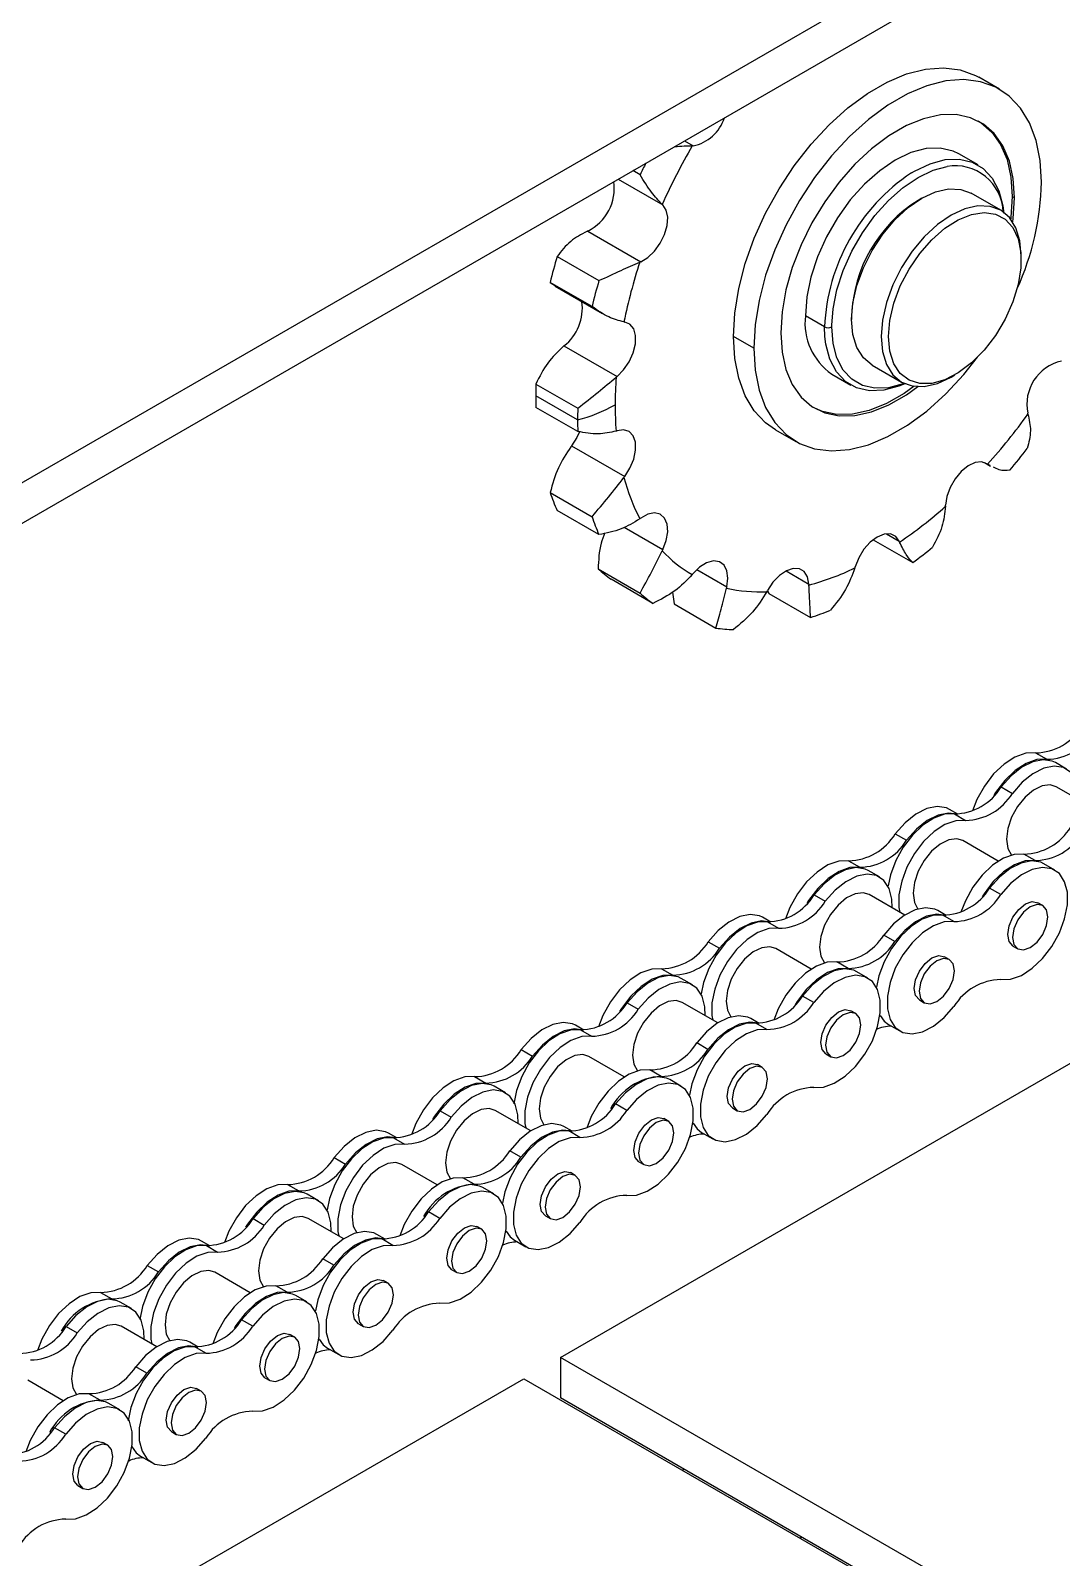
# Model space of a CAD drawing. Header units: metres. Extents: x 0 to 21025, y 0 to 14850.
# Drawn here: x 14142.8 to 14241.8, y 5407.3 to 5554 of the extents above; entities that cross this region are included whole.
import ezdxf

# ---------------------------------------------------------------- set-up
doc = ezdxf.new("R2010")
doc.units = ezdxf.units.M
doc.header["$LTSCALE"] = 25
doc.layers.add('SL4', color=4, linetype='Continuous')

msp = doc.modelspace()

# ---------------------------------------------------------------- linework, layer by layer
at = {"layer": 'SL4'}
for p, q in [((14095.029, 5483.477), (14574.583, 5760.318)), ((14095.029, 5479.589), (14578.1, 5758.459)), ((14193.692, 5426.521), (14752.134, 5748.903)), ((14235.827, 5548.383), (14233.869, 5549.514)), ((14205.571, 5543.403), (14206.406, 5542.921)), ((14233.776, 5541.104), (14231.938, 5542.166)), ((14199.208, 5539.729), (14203.503, 5537.25)), ((14201.314, 5540.149), (14200.624, 5540.547)), ((14235.959, 5536.738), (14233.131, 5538.371)), ((14237.059, 5538.069), (14237.285, 5537.939)), ((14228.367, 5537.899), (14228.014, 5537.695)), ((14196.289, 5534.74), (14201.388, 5531.797)), ((14193.347, 5532.3), (14197.367, 5529.979)), ((14237.932, 5531.969), (14237.932, 5532.377)), ((14196.704, 5527.491), (14192.683, 5529.812)), ((14192.683, 5529.812), (14193.197, 5529.472)), ((14193.174, 5529.434), (14197.719, 5526.81)), ((14219.032, 5525.539), (14217.193, 5526.601)), ((14221.633, 5526.642), (14221.633, 5526.234)), ((14219.072, 5524.609), (14219.032, 5525.539)), ((14219.723, 5525.539), (14219.724, 5525.702)), ((14194.01, 5523.712), (14199.108, 5520.769)), ((14212.236, 5523.479), (14210.278, 5524.61)), ((14223.606, 5521.873), (14226.435, 5520.24)), ((14219.724, 5521.008), (14221.562, 5519.947)), ((14231.198, 5520.712), (14231.551, 5520.916)), ((14195.317, 5516.595), (14191.296, 5518.916)), ((14191.313, 5520.046), (14195.334, 5517.724)), ((14195.334, 5515.485), (14191.313, 5517.806)), ((14214.326, 5515.661), (14216.285, 5514.531)), ((14194.745, 5514.11), (14199.843, 5511.166)), ((14234.389, 5512.503), (14234.967, 5512.169)), ((14234.495, 5512.459), (14234.637, 5512.377)), ((14234.95, 5512.216), (14234.699, 5512.335)), ((14192.683, 5509.622), (14196.704, 5507.3)), ((14197.367, 5505.579), (14193.347, 5507.9)), ((14199.801, 5506.284), (14203.503, 5504.147)), ((14223.701, 5505.08), (14227.505, 5502.884)), ((14224.973, 5505.653), (14226.213, 5504.938)), ((14197.293, 5502.285), (14201.314, 5499.964)), ((14206.775, 5502.217), (14209.647, 5500.559)), ((14215.346, 5502.096), (14217.534, 5500.833)), ((14202.56, 5498.968), (14198.54, 5501.289)), ((14204.44, 5500.058), (14204.586, 5498.921)), ((14213.555, 5500.202), (14213.682, 5499.935)), ((14213.682, 5499.935), (14217.702, 5497.614)), ((14204.586, 5498.921), (14208.606, 5496.6)), ((14239.305, 5484.61), (14240.379, 5483.99)), ((14242.276, 5483.058), (14241.202, 5483.679)), ((14235.997, 5481.336), (14237.072, 5480.715)), ((14244.703, 5479.394), (14241.297, 5481.361)), ((14231.839, 5478.715), (14231.039, 5479.177)), ((14231.507, 5478.743), (14232.582, 5478.123)), ((14225.834, 5476.834), (14226.909, 5476.213)), ((14235.723, 5474.21), (14232.316, 5476.177)), ((14221.344, 5474.242), (14222.419, 5473.621)), ((14239.264, 5474.265), (14238.189, 5474.886)), ((14241.161, 5473.334), (14240.086, 5473.954)), ((14224.316, 5472.69), (14223.241, 5473.31)), ((14218.036, 5470.967), (14219.111, 5470.347)), ((14226.743, 5469.026), (14223.336, 5470.992)), ((14235.956, 5470.991), (14234.881, 5471.611)), ((14230.723, 5468.991), (14229.923, 5469.453)), ((14239.996, 5469.94), (14239.531, 5470.209)), ((14213.878, 5468.347), (14213.079, 5468.809)), ((14213.546, 5468.375), (14214.621, 5467.755)), ((14231.466, 5468.399), (14230.391, 5469.019)), ((14207.874, 5466.466), (14208.949, 5465.845)), ((14225.793, 5466.489), (14224.718, 5467.11)), ((14217.763, 5463.841), (14214.356, 5465.808)), ((14231.016, 5464.756), (14230.55, 5465.025)), ((14237.132, 5466.054), (14237.598, 5465.786)), ((14203.384, 5463.873), (14204.458, 5463.253)), ((14221.303, 5463.897), (14220.228, 5464.518)), ((14223.2, 5462.966), (14222.125, 5463.586)), ((14206.355, 5462.321), (14205.281, 5462.942)), ((14200.076, 5460.599), (14201.151, 5459.978)), ((14208.782, 5458.657), (14205.376, 5460.624)), ((14217.995, 5460.622), (14216.921, 5461.243)), ((14228.152, 5460.87), (14228.618, 5460.601)), ((14212.762, 5458.623), (14211.963, 5459.084)), ((14222.036, 5459.572), (14221.57, 5459.841)), ((14195.918, 5457.979), (14195.118, 5458.44)), ((14195.586, 5458.007), (14196.661, 5457.386)), ((14213.505, 5458.03), (14212.43, 5458.651)), ((14225.186, 5458.516), (14226.261, 5457.896)), ((14189.913, 5456.097), (14190.988, 5455.477)), ((14207.833, 5456.121), (14206.758, 5456.741)), ((14199.802, 5453.473), (14196.395, 5455.44)), ((14213.055, 5454.388), (14212.59, 5454.656)), ((14219.172, 5455.686), (14219.637, 5455.417)), ((14185.423, 5453.505), (14186.498, 5452.885)), ((14203.343, 5453.529), (14202.268, 5454.149)), ((14205.24, 5452.597), (14204.165, 5453.218)), ((14188.395, 5451.953), (14187.32, 5452.574)), ((14182.115, 5450.23), (14183.19, 5449.61)), ((14190.822, 5448.289), (14187.415, 5450.256)), ((14200.035, 5450.254), (14198.96, 5450.875)), ((14210.191, 5450.502), (14210.657, 5450.233)), ((14194.802, 5448.254), (14194.002, 5448.716)), ((14204.075, 5449.203), (14203.609, 5449.472)), ((14177.957, 5447.61), (14177.158, 5448.072)), ((14177.625, 5447.638), (14178.7, 5447.018)), ((14195.545, 5447.662), (14194.47, 5448.282)), ((14207.226, 5448.148), (14208.3, 5447.527)), ((14171.953, 5445.729), (14173.028, 5445.108)), ((14189.872, 5445.752), (14188.797, 5446.373)), ((14181.842, 5443.105), (14178.435, 5445.071)), ((14195.095, 5444.019), (14194.629, 5444.288)), ((14201.211, 5445.318), (14201.677, 5445.049)), ((14167.463, 5443.137), (14168.537, 5442.516)), ((14185.382, 5443.16), (14184.307, 5443.781)), ((14187.279, 5442.229), (14186.204, 5442.849)), ((14170.434, 5441.585), (14169.36, 5442.205)), ((14164.155, 5439.862), (14165.23, 5439.242)), ((14172.861, 5437.921), (14169.455, 5439.887)), ((14182.074, 5439.886), (14181, 5440.506)), ((14192.231, 5440.134), (14192.697, 5439.865)), ((14176.841, 5437.886), (14176.042, 5438.348)), ((14186.115, 5438.835), (14185.649, 5439.104)), ((14159.997, 5437.242), (14159.197, 5437.704)), ((14159.665, 5437.27), (14160.739, 5436.649)), ((14177.584, 5437.294), (14176.509, 5437.914)), ((14189.265, 5437.78), (14190.34, 5437.159)), ((14153.992, 5435.36), (14155.067, 5434.74)), ((14171.912, 5435.384), (14170.837, 5436.005)), ((14163.881, 5432.736), (14160.474, 5434.703)), ((14177.134, 5433.651), (14176.669, 5433.92)), ((14183.251, 5434.949), (14183.716, 5434.681)), ((14149.502, 5432.768), (14150.577, 5432.148)), ((14167.422, 5432.792), (14166.347, 5433.412)), ((14169.319, 5431.861), (14168.244, 5432.481)), ((14152.474, 5431.216), (14151.399, 5431.837)), ((14146.194, 5429.494), (14147.269, 5428.873)), ((14154.901, 5427.552), (14151.494, 5429.519)), ((14164.114, 5429.517), (14163.039, 5430.138)), ((14174.27, 5429.765), (14174.736, 5429.496)), ((14158.881, 5427.518), (14158.081, 5427.979)), ((14168.154, 5428.467), (14167.688, 5428.735)), ((14159.624, 5426.925), (14158.549, 5427.546)), ((14171.305, 5427.411), (14172.379, 5426.791)), ((14193.692, 5426.521), (14193.692, 5422.632)), ((14239.99, 5399.793), (14193.692, 5426.521)), ((14153.951, 5425.016), (14152.876, 5425.636)), ((13253.258, 4883.619), (14190.156, 5424.48)), ((14145.921, 5422.368), (14142.514, 5424.335)), ((14165.29, 5424.581), (14165.756, 5424.312)), ((14190.156, 5424.48), (14236.454, 5397.752)), ((14149.461, 5422.424), (14148.386, 5423.044)), ((14151.358, 5421.492), (14150.283, 5422.113)), ((14159.174, 5423.282), (14158.708, 5423.551)), ((14239.99, 5395.905), (14193.692, 5422.632)), ((14146.153, 5419.149), (14145.079, 5419.769)), ((14156.31, 5419.397), (14156.776, 5419.128)), ((14150.194, 5418.098), (14149.728, 5418.367)), ((14153.344, 5417.043), (14154.419, 5416.422)), ((14205.365, 5415.7), (14205.532, 5415.797)), ((14147.33, 5414.213), (14147.795, 5413.944)), ((14216.847, 5409.265), (14216.679, 5409.168))]:
    msp.add_line(p, q, dxfattribs=at)
at = {"layer": 'SL4', "flags": 128}
for points in [[(14210.278, 5524.61), (14210.407, 5526.857), (14210.79, 5529.211), (14211.422, 5531.628), (14212.29, 5534.063), (14213.377, 5536.47), (14214.665, 5538.805), (14216.128, 5541.024), (14217.74, 5543.086), (14219.47, 5544.953), (14221.286, 5546.589), (14223.154, 5547.964), (14225.041, 5549.053), (14226.909, 5549.835), (14228.725, 5550.296), (14230.455, 5550.427), (14232.067, 5550.226), (14233.53, 5549.696), (14233.869, 5549.514)], [(14239.876, 5539.435), (14239.747, 5541.533), (14239.363, 5543.444), (14238.732, 5545.132), (14237.864, 5546.565), (14236.776, 5547.717), (14235.489, 5548.565), (14234.026, 5549.095), (14232.414, 5549.296), (14230.684, 5549.166), (14228.868, 5548.705), (14226.999, 5547.923), (14225.113, 5546.834), (14223.244, 5545.458), (14221.428, 5543.822), (14219.698, 5541.956), (14218.087, 5539.894), (14216.624, 5537.674), (14215.336, 5535.339), (14214.248, 5532.932), (14213.381, 5530.497), (14212.749, 5528.08), (14212.365, 5525.726), (14212.236, 5523.479)], [(14237.285, 5537.939), (14237.159, 5539.799), (14236.786, 5541.473), (14236.173, 5542.923), (14235.334, 5544.117), (14234.287, 5545.028), (14233.057, 5545.636), (14231.67, 5545.927), (14230.158, 5545.895), (14228.555, 5545.54), (14226.895, 5544.871), (14225.217, 5543.902), (14223.558, 5542.656), (14221.954, 5541.159), (14220.442, 5539.445), (14219.055, 5537.553), (14217.825, 5535.524), (14216.779, 5533.405), (14215.94, 5531.243), (14215.327, 5529.085), (14214.953, 5526.98), (14214.828, 5524.975)], [(14233.77, 5545.339), (14234.062, 5545.158), (14235.108, 5544.247), (14235.947, 5543.053), (14236.56, 5541.603), (14236.934, 5539.929), (14237.059, 5538.069)], [(14231.938, 5542.166), (14231.383, 5542.433), (14230.149, 5542.718), (14228.785, 5542.665), (14227.331, 5542.275), (14225.831, 5541.561), (14224.331, 5540.544), (14222.877, 5539.254), (14221.512, 5537.732), (14220.279, 5536.022), (14219.214, 5534.178), (14218.351, 5532.256), (14217.714, 5530.313), (14217.325, 5528.408), (14217.193, 5526.601)], [(14219.724, 5525.702), (14219.849, 5527.275), (14220.223, 5529.103), (14220.834, 5530.968), (14221.663, 5532.814), (14222.685, 5534.584), (14223.869, 5536.225), (14225.179, 5537.687), (14226.575, 5538.924), (14228.015, 5539.901), (14229.455, 5540.587), (14230.81, 5540.954)], [(14227.377, 5540.325), (14227.669, 5540.5), (14229.169, 5541.214), (14230.624, 5541.603), (14231.988, 5541.656), (14233.221, 5541.371), (14234.286, 5540.756), (14235.15, 5539.831), (14235.786, 5538.622), (14236.175, 5537.168), (14236.267, 5536.442)], [(14223.606, 5521.873), (14223.606, 5521.873), (14222.768, 5522.568), (14222.146, 5523.553), (14221.763, 5524.791), (14221.633, 5526.234), (14221.763, 5527.826), (14222.146, 5529.506), (14222.768, 5531.21), (14223.606, 5532.872), (14224.627, 5534.429), (14225.791, 5535.82), (14227.054, 5536.992), (14228.368, 5537.9), (14229.682, 5538.509), (14230.946, 5538.795), (14232.11, 5538.749), (14233.131, 5538.371)], [(14237.059, 5538.069), (14236.934, 5536.064), (14236.913, 5535.902)], [(14201.388, 5531.797), (14202.059, 5532.198), (14202.699, 5532.805), (14203.252, 5533.565), (14203.67, 5534.414), (14203.916, 5535.278), (14203.971, 5536.083), (14203.83, 5536.76), (14203.503, 5537.25)], [(14237.932, 5532.377), (14237.803, 5533.82), (14237.419, 5535.058), (14236.797, 5536.043), (14235.959, 5536.738), (14234.939, 5537.116), (14233.774, 5537.163), (14232.511, 5536.876), (14231.197, 5536.267), (14229.883, 5535.359), (14228.619, 5534.187), (14227.455, 5532.796), (14226.434, 5531.239), (14225.597, 5529.577), (14224.974, 5527.873), (14224.591, 5526.193), (14224.462, 5524.601)], [(14225.169, 5524.601), (14225.299, 5526.16), (14225.686, 5527.806), (14226.313, 5529.471), (14227.154, 5531.088), (14228.175, 5532.59), (14229.334, 5533.916), (14230.584, 5535.011), (14231.874, 5535.831), (14233.15, 5536.343), (14234.361, 5536.524), (14235.457, 5536.368), (14236.393, 5535.881), (14237.13, 5535.083), (14237.639, 5534.006), (14237.899, 5532.696), (14237.899, 5531.205), (14237.639, 5529.594), (14237.13, 5527.93), (14236.393, 5526.28), (14235.457, 5524.713), (14234.361, 5523.291), (14233.15, 5522.074), (14231.874, 5521.112), (14230.584, 5520.443), (14229.334, 5520.095), (14228.175, 5520.082), (14227.154, 5520.406), (14226.313, 5521.052), (14225.686, 5521.993), (14225.299, 5523.193), (14225.169, 5524.601)], [(14237.118, 5535.614), (14237.159, 5535.934), (14237.285, 5537.939)], [(14199.108, 5520.769), (14199.736, 5521.409), (14200.267, 5522.191), (14200.655, 5523.048), (14200.868, 5523.907), (14200.886, 5524.693), (14200.709, 5525.339), (14200.351, 5525.79), (14199.843, 5526.005)], [(14214.828, 5524.975), (14214.953, 5523.115), (14215.327, 5521.441), (14215.94, 5519.991), (14216.779, 5518.797), (14217.825, 5517.886), (14219.055, 5517.278), (14220.442, 5516.987), (14221.954, 5517.019), (14223.558, 5517.373), (14225.217, 5518.042), (14226.895, 5519.011), (14227.987, 5519.799)], [(14226.688, 5520.109), (14226.575, 5520.065), (14225.179, 5519.691), (14223.869, 5519.64), (14222.685, 5519.914), (14221.663, 5520.504), (14220.834, 5521.393), (14220.223, 5522.553), (14219.849, 5523.949), (14219.723, 5525.539)], [(14214.326, 5515.661), (14213.377, 5516.328), (14212.29, 5517.479), (14211.422, 5518.912), (14210.79, 5520.6), (14210.407, 5522.511), (14210.278, 5524.61)], [(14212.236, 5523.479), (14212.365, 5521.38), (14212.749, 5519.469), (14213.381, 5517.781), (14214.248, 5516.349), (14215.336, 5515.197), (14216.624, 5514.348), (14218.087, 5513.818), (14219.698, 5513.617), (14221.428, 5513.748), (14223.244, 5514.209), (14225.113, 5514.991), (14226.999, 5516.08), (14228.868, 5517.455), (14230.684, 5519.091), (14232.414, 5520.958), (14233.737, 5522.624)], [(14226.754, 5520.079), (14226.17, 5519.837), (14224.715, 5519.448), (14223.351, 5519.395), (14222.117, 5519.68), (14221.053, 5520.295), (14220.189, 5521.22), (14219.553, 5522.429), (14219.163, 5523.883), (14219.072, 5524.609)], [(14224.462, 5524.601), (14224.591, 5523.158), (14224.974, 5521.921), (14225.597, 5520.935), (14226.434, 5520.24), (14227.455, 5519.862), (14228.619, 5519.816), (14229.883, 5520.103), (14231.197, 5520.712), (14231.198, 5520.712)], [(14227.636, 5519.832), (14226.67, 5519.141), (14224.992, 5518.173), (14223.332, 5517.503), (14221.729, 5517.149), (14220.217, 5517.117), (14218.83, 5517.408), (14217.892, 5517.835)], [(14195.504, 5515.469), (14195.252, 5514.911), (14194.745, 5514.11)], [(14199.843, 5511.166), (14200.351, 5511.968), (14200.709, 5512.831), (14200.886, 5513.682), (14200.868, 5514.447), (14200.655, 5515.061), (14200.267, 5515.47), (14199.736, 5515.639), (14199.108, 5515.554)], [(14234.637, 5512.377), (14234.115, 5512.565), (14233.493, 5512.499), (14232.823, 5512.184), (14232.165, 5511.649), (14231.574, 5510.938), (14231.102, 5510.114), (14230.788, 5509.246), (14230.661, 5508.411)], [(14203.503, 5504.147), (14203.83, 5505.014), (14203.971, 5505.855), (14203.916, 5506.596), (14203.67, 5507.175), (14203.252, 5507.542), (14202.699, 5507.665), (14202.059, 5507.533), (14201.388, 5507.157)], [(14226.213, 5504.938), (14225.868, 5505.404), (14225.37, 5505.638), (14224.762, 5505.619), (14224.098, 5505.349), (14223.433, 5504.851), (14222.825, 5504.169), (14222.327, 5503.36), (14221.982, 5502.495)], [(14209.647, 5500.559), (14209.753, 5501.386), (14209.662, 5502.102), (14209.381, 5502.645), (14208.935, 5502.968), (14208.363, 5503.044), (14207.713, 5502.866), (14207.041, 5502.448), (14206.406, 5501.828)], [(14217.534, 5500.833), (14217.407, 5501.521), (14217.093, 5502.027), (14216.621, 5502.306), (14216.03, 5502.334), (14215.372, 5502.11), (14214.702, 5501.651), (14214.08, 5500.999), (14213.558, 5500.209)], [(14239.305, 5484.61), (14238.355, 5484.579), (14237.324, 5484.211), (14236.277, 5483.531), (14235.278, 5482.58), (14234.392, 5481.42), (14233.673, 5480.121), (14233.247, 5479.029)], [(14240.379, 5483.99), (14239.43, 5483.958), (14238.399, 5483.591), (14237.352, 5482.91), (14236.353, 5481.96), (14235.467, 5480.799), (14235.279, 5480.501)], [(14241.202, 5483.679), (14240.909, 5483.817), (14240.023, 5483.954), (14239.025, 5483.752), (14237.977, 5483.223), (14236.946, 5482.4), (14235.997, 5481.336)], [(14243.497, 5480.091), (14243.47, 5480.935), (14243.209, 5481.958), (14242.703, 5482.728), (14241.984, 5483.197), (14241.098, 5483.334), (14240.1, 5483.132), (14239.052, 5482.603), (14238.021, 5481.78), (14237.072, 5480.715)], [(14241.297, 5481.361), (14240.717, 5481.54), (14239.94, 5481.443), (14239.107, 5481.035), (14238.294, 5480.351), (14237.571, 5479.451), (14237.003, 5478.417), (14236.641, 5477.34), (14236.517, 5476.315)], [(14231.039, 5479.177), (14230.747, 5479.315), (14229.861, 5479.453), (14228.862, 5479.251), (14227.815, 5478.721), (14226.784, 5477.899), (14225.834, 5476.834)], [(14231.507, 5478.743), (14230.557, 5478.712), (14229.526, 5478.345), (14228.479, 5477.664), (14227.48, 5476.714), (14226.594, 5475.553), (14225.875, 5474.255), (14225.37, 5472.901), (14225.138, 5471.819)], [(14232.582, 5478.123), (14231.632, 5478.092), (14230.601, 5477.724), (14229.554, 5477.044), (14228.555, 5476.093), (14227.669, 5474.932), (14226.95, 5473.634), (14226.444, 5472.28), (14226.183, 5470.956), (14226.183, 5469.744), (14226.257, 5469.306)], [(14231.757, 5478.718), (14230.935, 5478.832), (14229.937, 5478.63), (14228.889, 5478.101), (14227.859, 5477.278), (14226.909, 5476.213)], [(14232.316, 5476.177), (14231.737, 5476.356), (14230.96, 5476.259), (14230.127, 5475.851), (14229.313, 5475.166), (14228.591, 5474.267), (14228.023, 5473.233), (14227.661, 5472.155), (14227.536, 5471.131)], [(14236.517, 5476.315), (14236.641, 5475.433), (14236.986, 5474.793)], [(14221.344, 5474.242), (14220.395, 5474.21), (14219.364, 5473.843), (14218.316, 5473.163), (14217.318, 5472.212), (14216.432, 5471.051), (14215.713, 5469.753), (14215.287, 5468.661)], [(14222.419, 5473.621), (14221.47, 5473.59), (14220.439, 5473.222), (14219.391, 5472.542), (14218.393, 5471.592), (14217.506, 5470.431), (14217.319, 5470.132)], [(14223.241, 5473.31), (14222.949, 5473.449), (14222.063, 5473.586), (14221.064, 5473.384), (14220.017, 5472.855), (14218.986, 5472.032), (14218.036, 5470.967)], [(14238.189, 5474.886), (14237.239, 5474.854), (14236.209, 5474.487), (14235.161, 5473.807), (14234.163, 5472.856), (14233.276, 5471.695), (14232.558, 5470.397), (14232.131, 5469.305)], [(14239.264, 5474.265), (14238.314, 5474.234), (14237.283, 5473.867), (14236.236, 5473.186), (14235.237, 5472.236), (14234.351, 5471.075), (14234.164, 5470.776)], [(14240.086, 5473.954), (14239.794, 5474.093), (14238.907, 5474.23), (14237.909, 5474.028), (14236.861, 5473.499), (14235.83, 5472.676), (14234.881, 5471.611)], [(14235.956, 5462.831), (14236.905, 5462.863), (14237.936, 5463.23), (14238.984, 5463.91), (14239.982, 5464.861), (14240.868, 5466.022), (14241.587, 5467.32), (14242.093, 5468.674), (14242.354, 5469.998), (14242.354, 5471.211), (14242.093, 5472.234), (14241.587, 5473.004), (14240.868, 5473.472), (14239.982, 5473.61), (14238.984, 5473.408), (14237.936, 5472.878), (14236.905, 5472.056), (14235.956, 5470.991)], [(14225.536, 5469.722), (14225.509, 5470.566), (14225.248, 5471.59), (14224.742, 5472.36), (14224.024, 5472.828), (14223.137, 5472.966), (14222.139, 5472.763), (14221.091, 5472.234), (14220.061, 5471.411), (14219.111, 5470.347)], [(14223.336, 5470.992), (14222.756, 5471.171), (14221.979, 5471.075), (14221.147, 5470.667), (14220.333, 5469.982), (14219.61, 5469.083), (14219.043, 5468.049), (14218.68, 5466.971), (14218.556, 5465.946)], [(14227.536, 5471.131), (14227.661, 5470.249), (14228.006, 5469.609)], [(14213.079, 5468.809), (14212.786, 5468.947), (14211.9, 5469.084), (14210.902, 5468.882), (14209.854, 5468.353), (14208.823, 5467.53), (14207.874, 5466.466)], [(14229.923, 5469.453), (14229.631, 5469.591), (14228.745, 5469.729), (14227.746, 5469.526), (14226.699, 5468.997), (14225.668, 5468.174), (14224.718, 5467.11)], [(14230.641, 5468.994), (14229.82, 5469.108), (14228.821, 5468.906), (14227.774, 5468.377), (14226.743, 5467.554), (14225.793, 5466.489)], [(14236.635, 5467.153), (14236.764, 5467.977), (14237.132, 5468.824), (14237.682, 5469.566), (14238.331, 5470.09), (14238.98, 5470.316), (14239.531, 5470.209)], [(14237.101, 5466.884), (14237.23, 5466.209), (14237.598, 5465.786), (14238.148, 5465.679), (14238.797, 5465.904), (14239.446, 5466.428), (14239.996, 5467.17), (14240.364, 5468.018), (14240.493, 5468.842), (14240.364, 5469.517), (14239.996, 5469.94), (14239.446, 5470.047), (14238.797, 5469.821), (14238.148, 5469.298), (14237.598, 5468.555), (14237.23, 5467.708), (14237.101, 5466.884)], [(14213.546, 5468.375), (14212.597, 5468.344), (14211.566, 5467.976), (14210.518, 5467.296), (14209.52, 5466.345), (14208.634, 5465.185), (14207.915, 5463.886), (14207.409, 5462.532), (14207.177, 5461.45)], [(14214.621, 5467.755), (14213.672, 5467.723), (14212.641, 5467.356), (14211.593, 5466.675), (14210.595, 5465.725), (14209.708, 5464.564), (14208.99, 5463.266), (14208.484, 5461.912), (14208.223, 5460.587), (14208.223, 5459.375), (14208.297, 5458.938)], [(14213.796, 5468.35), (14212.975, 5468.464), (14211.977, 5468.262), (14210.929, 5467.733), (14209.898, 5466.91), (14208.949, 5465.845)], [(14230.391, 5469.019), (14229.441, 5468.988), (14228.411, 5468.62), (14227.363, 5467.94), (14226.365, 5466.99), (14225.478, 5465.829), (14224.76, 5464.53), (14224.254, 5463.176), (14224.022, 5462.094)], [(14231.466, 5468.399), (14230.516, 5468.367), (14229.485, 5468), (14228.438, 5467.32), (14227.439, 5466.369), (14226.553, 5465.208), (14225.834, 5463.91), (14225.329, 5462.556), (14225.068, 5461.231), (14225.068, 5460.019), (14225.329, 5458.996), (14225.834, 5458.226), (14226.553, 5457.758), (14227.439, 5457.62), (14228.438, 5457.822), (14229.485, 5458.351), (14230.516, 5459.174), (14231.466, 5460.239)], [(14237.132, 5466.054), (14237.132, 5466.055), (14236.764, 5466.478), (14236.635, 5467.153)], [(14214.356, 5465.808), (14213.776, 5465.987), (14212.999, 5465.891), (14212.167, 5465.482), (14211.353, 5464.798), (14210.63, 5463.899), (14210.062, 5462.865), (14209.7, 5461.787), (14209.576, 5460.762)], [(14218.556, 5465.946), (14218.68, 5465.065), (14219.026, 5464.425)], [(14227.655, 5461.968), (14227.784, 5462.792), (14228.152, 5463.64), (14228.702, 5464.382), (14229.351, 5464.906), (14230, 5465.132), (14230.55, 5465.025)], [(14228.121, 5461.7), (14228.25, 5461.025), (14228.617, 5460.602), (14229.168, 5460.495), (14229.817, 5460.72), (14230.466, 5461.244), (14231.016, 5461.986), (14231.384, 5462.834), (14231.513, 5463.658), (14231.384, 5464.333), (14231.016, 5464.756), (14230.466, 5464.863), (14229.817, 5464.637), (14229.168, 5464.113), (14228.617, 5463.371), (14228.25, 5462.524), (14228.121, 5461.7)], [(14203.384, 5463.873), (14202.434, 5463.842), (14201.403, 5463.475), (14200.356, 5462.794), (14199.357, 5461.844), (14198.471, 5460.683), (14197.752, 5459.385), (14197.326, 5458.293)], [(14204.458, 5463.253), (14203.509, 5463.222), (14202.478, 5462.854), (14201.431, 5462.174), (14200.432, 5461.223), (14199.546, 5460.062), (14199.358, 5459.764)], [(14205.281, 5462.942), (14204.988, 5463.08), (14204.102, 5463.218), (14203.104, 5463.016), (14202.056, 5462.486), (14201.025, 5461.664), (14200.076, 5460.599)], [(14220.228, 5464.518), (14219.279, 5464.486), (14218.248, 5464.119), (14217.2, 5463.438), (14216.202, 5462.488), (14215.316, 5461.327), (14214.597, 5460.029), (14214.171, 5458.937)], [(14221.303, 5463.897), (14220.354, 5463.866), (14219.323, 5463.498), (14218.275, 5462.818), (14217.277, 5461.867), (14216.391, 5460.707), (14216.203, 5460.408)], [(14222.125, 5463.586), (14221.833, 5463.724), (14220.947, 5463.862), (14219.948, 5463.66), (14218.901, 5463.131), (14217.87, 5462.308), (14216.921, 5461.243)], [(14217.995, 5452.463), (14218.945, 5452.494), (14219.976, 5452.862), (14221.023, 5453.542), (14222.022, 5454.492), (14222.908, 5455.653), (14223.627, 5456.951), (14224.132, 5458.305), (14224.393, 5459.63), (14224.393, 5460.842), (14224.132, 5461.865), (14223.627, 5462.635), (14222.908, 5463.104), (14222.022, 5463.241), (14221.023, 5463.039), (14219.976, 5462.51), (14218.945, 5461.687), (14217.995, 5460.622)], [(14207.576, 5459.354), (14207.549, 5460.198), (14207.288, 5461.221), (14206.782, 5461.991), (14206.063, 5462.46), (14205.177, 5462.597), (14204.179, 5462.395), (14203.131, 5461.866), (14202.1, 5461.043), (14201.151, 5459.978)], [(14228.152, 5460.87), (14228.152, 5460.87), (14227.784, 5461.293), (14227.655, 5461.968)], [(14205.376, 5460.624), (14204.796, 5460.803), (14204.019, 5460.707), (14203.186, 5460.298), (14202.373, 5459.614), (14201.65, 5458.715), (14201.082, 5457.68), (14200.72, 5456.603), (14200.596, 5455.578)], [(14209.576, 5460.762), (14209.7, 5459.881), (14210.045, 5459.241)], [(14211.963, 5459.084), (14211.671, 5459.223), (14210.784, 5459.36), (14209.786, 5459.158), (14208.738, 5458.629), (14207.707, 5457.806), (14206.758, 5456.741)], [(14218.675, 5456.784), (14218.804, 5457.608), (14219.172, 5458.456), (14219.722, 5459.198), (14220.371, 5459.722), (14221.02, 5459.947), (14221.57, 5459.841)], [(14219.14, 5456.515), (14219.27, 5455.84), (14219.637, 5455.417), (14220.187, 5455.31), (14220.836, 5455.536), (14221.486, 5456.06), (14222.036, 5456.802), (14222.403, 5457.65), (14222.532, 5458.474), (14222.403, 5459.149), (14222.036, 5459.572), (14221.486, 5459.679), (14220.836, 5459.453), (14220.187, 5458.929), (14219.637, 5458.187), (14219.27, 5457.339), (14219.14, 5456.515)], [(14224.364, 5459.388), (14224.76, 5458.847), (14225.186, 5458.516)], [(14195.586, 5458.007), (14194.636, 5457.975), (14193.605, 5457.608), (14192.558, 5456.927), (14191.559, 5455.977), (14190.673, 5454.816), (14189.954, 5453.518), (14189.449, 5452.164), (14189.194, 5450.902)], [(14195.118, 5458.44), (14194.826, 5458.579), (14193.94, 5458.716), (14192.941, 5458.514), (14191.894, 5457.985), (14190.863, 5457.162), (14189.913, 5456.097)], [(14196.661, 5457.386), (14195.711, 5457.355), (14194.68, 5456.987), (14193.633, 5456.307), (14192.634, 5455.357), (14191.748, 5454.196), (14191.029, 5452.897), (14190.523, 5451.543), (14190.262, 5450.219), (14190.262, 5449.007), (14190.336, 5448.569)], [(14195.836, 5457.981), (14195.014, 5458.096), (14194.016, 5457.893), (14192.968, 5457.364), (14191.938, 5456.541), (14190.988, 5455.477)], [(14212.43, 5458.651), (14211.481, 5458.619), (14210.45, 5458.252), (14209.402, 5457.572), (14208.404, 5456.621), (14207.518, 5455.46), (14206.799, 5454.162), (14206.293, 5452.808), (14206.062, 5451.726)], [(14213.505, 5458.03), (14212.556, 5457.999), (14211.525, 5457.631), (14210.477, 5456.951), (14209.479, 5456.001), (14208.593, 5454.84), (14207.874, 5453.542), (14207.368, 5452.188), (14207.107, 5450.863), (14207.107, 5449.651), (14207.368, 5448.628), (14207.874, 5447.858), (14208.593, 5447.389), (14209.479, 5447.252), (14210.477, 5447.454), (14211.525, 5447.983), (14212.556, 5448.806), (14213.505, 5449.871)], [(14212.68, 5458.625), (14211.859, 5458.74), (14210.861, 5458.538), (14209.813, 5458.008), (14208.782, 5457.186), (14207.833, 5456.121)], [(14219.172, 5455.686), (14219.172, 5455.686), (14218.804, 5456.109), (14218.675, 5456.784)], [(14196.395, 5455.44), (14195.816, 5455.619), (14195.039, 5455.522), (14194.206, 5455.114), (14193.392, 5454.43), (14192.67, 5453.53), (14192.102, 5452.496), (14191.74, 5451.419), (14191.615, 5450.394)], [(14200.596, 5455.578), (14200.72, 5454.697), (14201.065, 5454.057)], [(14209.695, 5451.6), (14209.824, 5452.424), (14210.191, 5453.272), (14210.742, 5454.014), (14211.391, 5454.538), (14212.04, 5454.763), (14212.59, 5454.656)], [(14210.16, 5451.331), (14210.289, 5450.656), (14210.657, 5450.233), (14211.207, 5450.126), (14211.856, 5450.352), (14212.505, 5450.876), (14213.055, 5451.618), (14213.423, 5452.465), (14213.552, 5453.289), (14213.423, 5453.964), (14213.055, 5454.387), (14212.505, 5454.494), (14211.856, 5454.269), (14211.207, 5453.745), (14210.657, 5453.003), (14210.289, 5452.155), (14210.16, 5451.331)], [(14185.423, 5453.505), (14184.474, 5453.474), (14183.443, 5453.106), (14182.395, 5452.426), (14181.397, 5451.475), (14180.511, 5450.315), (14179.792, 5449.016), (14179.366, 5447.924)], [(14202.268, 5454.149), (14201.318, 5454.118), (14200.287, 5453.75), (14199.24, 5453.07), (14198.242, 5452.119), (14197.355, 5450.959), (14196.637, 5449.66), (14196.21, 5448.568)], [(14204.165, 5453.218), (14203.873, 5453.356), (14202.986, 5453.493), (14201.988, 5453.291), (14200.94, 5452.762), (14199.909, 5451.939), (14198.96, 5450.875)], [(14186.498, 5452.885), (14185.549, 5452.853), (14184.518, 5452.486), (14183.47, 5451.805), (14182.472, 5450.855), (14181.585, 5449.694), (14181.398, 5449.396)], [(14187.32, 5452.574), (14187.028, 5452.712), (14186.142, 5452.849), (14185.143, 5452.647), (14184.096, 5452.118), (14183.065, 5451.295), (14182.115, 5450.23)], [(14189.615, 5448.985), (14189.588, 5449.83), (14189.327, 5450.853), (14188.821, 5451.623), (14188.103, 5452.091), (14187.216, 5452.229), (14186.218, 5452.027), (14185.17, 5451.498), (14184.14, 5450.675), (14183.19, 5449.61)], [(14200.035, 5442.094), (14200.984, 5442.126), (14202.015, 5442.493), (14203.063, 5443.174), (14204.061, 5444.124), (14204.947, 5445.285), (14205.666, 5446.583), (14206.172, 5447.937), (14206.433, 5449.262), (14206.433, 5450.474), (14206.172, 5451.497), (14205.666, 5452.267), (14204.947, 5452.736), (14204.061, 5452.873), (14203.063, 5452.671), (14202.015, 5452.142), (14200.984, 5451.319), (14200.035, 5450.254)], [(14210.191, 5450.502), (14210.191, 5450.502), (14209.824, 5450.925), (14209.695, 5451.6)], [(14187.415, 5450.256), (14186.835, 5450.435), (14186.058, 5450.338), (14185.226, 5449.93), (14184.412, 5449.246), (14183.689, 5448.346), (14183.122, 5447.312), (14182.759, 5446.235), (14182.635, 5445.21)], [(14191.615, 5450.394), (14191.74, 5449.513), (14192.085, 5448.872)], [(14194.002, 5448.716), (14193.71, 5448.854), (14192.824, 5448.992), (14191.825, 5448.79), (14190.778, 5448.26), (14189.747, 5447.438), (14188.797, 5446.373)], [(14200.714, 5446.416), (14200.843, 5447.24), (14201.211, 5448.087), (14201.761, 5448.83), (14202.41, 5449.353), (14203.059, 5449.579), (14203.609, 5449.472)], [(14201.18, 5446.147), (14201.309, 5445.472), (14201.677, 5445.049), (14202.227, 5444.942), (14202.876, 5445.168), (14203.525, 5445.691), (14204.075, 5446.434), (14204.443, 5447.281), (14204.572, 5448.105), (14204.443, 5448.78), (14204.075, 5449.203), (14203.525, 5449.31), (14202.876, 5449.085), (14202.227, 5448.561), (14201.677, 5447.819), (14201.309, 5446.971), (14201.18, 5446.147)], [(14206.404, 5449.019), (14206.799, 5448.478), (14207.226, 5448.148)], [(14177.625, 5447.638), (14176.676, 5447.607), (14175.645, 5447.239), (14174.597, 5446.559), (14173.599, 5445.609), (14172.713, 5444.448), (14171.994, 5443.15), (14171.488, 5441.796), (14171.256, 5440.713)], [(14177.158, 5448.072), (14176.865, 5448.21), (14175.979, 5448.348), (14174.981, 5448.145), (14173.933, 5447.616), (14172.902, 5446.794), (14171.953, 5445.729)], [(14177.875, 5447.613), (14177.054, 5447.727), (14176.056, 5447.525), (14175.008, 5446.996), (14173.977, 5446.173), (14173.028, 5445.108)], [(14194.47, 5448.282), (14193.52, 5448.251), (14192.49, 5447.884), (14191.442, 5447.203), (14190.444, 5446.253), (14189.557, 5445.092), (14188.839, 5443.794), (14188.333, 5442.44), (14188.101, 5441.358)], [(14195.545, 5447.662), (14194.595, 5447.631), (14193.564, 5447.263), (14192.517, 5446.583), (14191.518, 5445.632), (14190.632, 5444.471), (14189.913, 5443.173), (14189.408, 5441.819), (14189.147, 5440.495), (14189.147, 5439.283), (14189.408, 5438.259), (14189.913, 5437.489), (14190.632, 5437.021), (14191.518, 5436.883), (14192.517, 5437.085), (14193.564, 5437.615), (14194.595, 5438.437), (14195.545, 5439.502)], [(14194.72, 5448.257), (14193.899, 5448.371), (14192.9, 5448.169), (14191.853, 5447.64), (14190.822, 5446.817), (14189.872, 5445.752)], [(14178.7, 5447.018), (14177.751, 5446.986), (14176.72, 5446.619), (14175.672, 5445.939), (14174.674, 5444.988), (14173.787, 5443.827), (14173.069, 5442.529), (14172.563, 5441.175), (14172.302, 5439.85), (14172.302, 5438.638), (14172.376, 5438.201)], [(14201.211, 5445.318), (14201.211, 5445.318), (14200.843, 5445.741), (14200.714, 5446.416)], [(14178.435, 5445.071), (14177.855, 5445.25), (14177.078, 5445.154), (14176.246, 5444.746), (14175.432, 5444.061), (14174.709, 5443.162), (14174.141, 5442.128), (14173.779, 5441.05), (14173.655, 5440.025)], [(14182.635, 5445.21), (14182.759, 5444.328), (14183.105, 5443.688)], [(14191.734, 5441.232), (14191.863, 5442.056), (14192.231, 5442.903), (14192.781, 5443.645), (14193.43, 5444.169), (14194.079, 5444.395), (14194.629, 5444.288)], [(14192.2, 5440.963), (14192.329, 5440.288), (14192.696, 5439.865), (14193.247, 5439.758), (14193.896, 5439.983), (14194.545, 5440.507), (14195.095, 5441.249), (14195.463, 5442.097), (14195.592, 5442.921), (14195.463, 5443.596), (14195.095, 5444.019), (14194.545, 5444.126), (14193.896, 5443.9), (14193.247, 5443.377), (14192.696, 5442.634), (14192.329, 5441.787), (14192.2, 5440.963)], [(14167.463, 5443.137), (14166.513, 5443.105), (14165.482, 5442.738), (14164.435, 5442.057), (14163.436, 5441.107), (14162.55, 5439.946), (14161.831, 5438.648), (14161.405, 5437.556)], [(14184.307, 5443.781), (14183.358, 5443.749), (14182.327, 5443.382), (14181.279, 5442.702), (14180.281, 5441.751), (14179.395, 5440.59), (14178.676, 5439.292), (14178.25, 5438.2)], [(14186.204, 5442.849), (14185.912, 5442.988), (14185.026, 5443.125), (14184.027, 5442.923), (14182.98, 5442.394), (14181.949, 5441.571), (14181, 5440.506)], [(14168.537, 5442.516), (14167.588, 5442.485), (14166.557, 5442.117), (14165.51, 5441.437), (14164.511, 5440.486), (14163.625, 5439.326), (14163.437, 5439.027)], [(14169.36, 5442.205), (14169.067, 5442.343), (14168.181, 5442.481), (14167.183, 5442.279), (14166.135, 5441.75), (14165.104, 5440.927), (14164.155, 5439.862)], [(14171.655, 5438.617), (14171.628, 5439.461), (14171.367, 5440.484), (14170.861, 5441.255), (14170.142, 5441.723), (14169.256, 5441.86), (14168.258, 5441.658), (14167.21, 5441.129), (14166.179, 5440.306), (14165.23, 5439.242)], [(14182.074, 5431.726), (14183.024, 5431.757), (14184.055, 5432.125), (14185.102, 5432.805), (14186.101, 5433.756), (14186.987, 5434.916), (14187.706, 5436.215), (14188.211, 5437.569), (14188.472, 5438.893), (14188.472, 5440.105), (14188.211, 5441.129), (14187.706, 5441.899), (14186.987, 5442.367), (14186.101, 5442.505), (14185.102, 5442.302), (14184.055, 5441.773), (14183.024, 5440.951), (14182.074, 5439.886)], [(14192.231, 5440.134), (14192.231, 5440.134), (14191.863, 5440.557), (14191.734, 5441.232)], [(14169.455, 5439.887), (14168.875, 5440.066), (14168.098, 5439.97), (14167.265, 5439.561), (14166.452, 5438.877), (14165.729, 5437.978), (14165.161, 5436.944), (14164.799, 5435.866), (14164.675, 5434.841)], [(14173.655, 5440.025), (14173.779, 5439.144), (14174.124, 5438.504)], [(14176.042, 5438.348), (14175.75, 5438.486), (14174.863, 5438.623), (14173.865, 5438.421), (14172.817, 5437.892), (14171.786, 5437.069), (14170.837, 5436.005)], [(14182.754, 5436.047), (14182.883, 5436.871), (14183.251, 5437.719), (14183.801, 5438.461), (14184.45, 5438.985), (14185.099, 5439.211), (14185.649, 5439.104)], [(14183.219, 5435.779), (14183.349, 5435.104), (14183.716, 5434.681), (14184.266, 5434.574), (14184.915, 5434.799), (14185.565, 5435.323), (14186.115, 5436.065), (14186.482, 5436.913), (14186.611, 5437.737), (14186.482, 5438.412), (14186.115, 5438.835), (14185.565, 5438.942), (14184.915, 5438.716), (14184.266, 5438.192), (14183.716, 5437.45), (14183.349, 5436.603), (14183.219, 5435.779)], [(14188.443, 5438.651), (14188.839, 5438.11), (14189.265, 5437.78)], [(14159.665, 5437.27), (14158.715, 5437.239), (14157.684, 5436.871), (14156.637, 5436.191), (14155.638, 5435.24), (14154.752, 5434.079), (14154.033, 5432.781), (14153.528, 5431.427), (14153.273, 5430.165)], [(14159.197, 5437.704), (14158.905, 5437.842), (14158.019, 5437.979), (14157.02, 5437.777), (14155.973, 5437.248), (14154.942, 5436.425), (14153.992, 5435.36)], [(14159.915, 5437.245), (14159.093, 5437.359), (14158.095, 5437.157), (14157.047, 5436.627), (14156.017, 5435.805), (14155.067, 5434.74)], [(14176.509, 5437.914), (14175.56, 5437.883), (14174.529, 5437.515), (14173.481, 5436.835), (14172.483, 5435.884), (14171.597, 5434.724), (14170.878, 5433.425), (14170.372, 5432.071), (14170.141, 5430.989)], [(14177.584, 5437.294), (14176.635, 5437.262), (14175.604, 5436.895), (14174.556, 5436.214), (14173.558, 5435.264), (14172.672, 5434.103), (14171.953, 5432.805), (14171.447, 5431.451), (14171.186, 5430.126), (14171.186, 5428.914), (14171.447, 5427.891), (14171.953, 5427.121), (14172.672, 5426.652), (14173.558, 5426.515), (14174.556, 5426.717), (14175.604, 5427.246), (14176.635, 5428.069), (14177.584, 5429.134)], [(14176.76, 5437.889), (14175.938, 5438.003), (14174.94, 5437.801), (14173.892, 5437.272), (14172.861, 5436.449), (14171.912, 5435.384)], [(14160.739, 5436.649), (14159.79, 5436.618), (14158.759, 5436.251), (14157.712, 5435.57), (14156.713, 5434.62), (14155.827, 5433.459), (14155.108, 5432.161), (14154.602, 5430.807), (14154.341, 5429.482), (14154.341, 5428.27), (14154.415, 5427.832)], [(14183.251, 5434.949), (14183.251, 5434.949), (14182.883, 5435.373), (14182.754, 5436.047)], [(14160.474, 5434.703), (14159.895, 5434.882), (14159.118, 5434.786), (14158.285, 5434.377), (14157.471, 5433.693), (14156.749, 5432.794), (14156.181, 5431.759), (14155.819, 5430.682), (14155.694, 5429.657)], [(14164.675, 5434.841), (14164.799, 5433.96), (14165.144, 5433.32)], [(14173.774, 5430.863), (14173.903, 5431.687), (14174.27, 5432.535), (14174.821, 5433.277), (14175.47, 5433.801), (14176.119, 5434.026), (14176.669, 5433.92)], [(14149.502, 5432.768), (14148.553, 5432.737), (14147.522, 5432.369), (14146.474, 5431.689), (14145.476, 5430.739), (14144.59, 5429.578), (14143.871, 5428.28), (14143.445, 5427.188)], [(14166.347, 5433.412), (14165.397, 5433.381), (14164.366, 5433.014), (14163.319, 5432.333), (14162.321, 5431.383), (14161.434, 5430.222), (14160.716, 5428.924), (14160.289, 5427.832)], [(14167.422, 5432.792), (14166.472, 5432.761), (14165.441, 5432.393), (14164.394, 5431.713), (14163.395, 5430.762), (14162.509, 5429.601), (14162.322, 5429.303)], [(14168.244, 5432.481), (14167.952, 5432.619), (14167.065, 5432.757), (14166.067, 5432.555), (14165.019, 5432.025), (14163.988, 5431.203), (14163.039, 5430.138)], [(14174.239, 5430.594), (14174.368, 5429.92), (14174.736, 5429.496), (14175.286, 5429.389), (14175.935, 5429.615), (14176.584, 5430.139), (14177.134, 5430.881), (14177.502, 5431.729), (14177.631, 5432.553), (14177.502, 5433.228), (14177.134, 5433.651), (14176.584, 5433.758), (14175.935, 5433.532), (14175.286, 5433.008), (14174.736, 5432.266), (14174.368, 5431.418), (14174.239, 5430.594)], [(14151.399, 5431.837), (14151.107, 5431.975), (14150.221, 5432.113), (14149.222, 5431.91), (14148.175, 5431.381), (14147.144, 5430.558), (14146.194, 5429.494)], [(14153.694, 5428.249), (14153.667, 5429.093), (14153.406, 5430.116), (14152.9, 5430.886), (14152.182, 5431.355), (14151.295, 5431.492), (14150.297, 5431.29), (14149.249, 5430.761), (14148.219, 5429.938), (14147.269, 5428.873)], [(14164.114, 5421.358), (14165.063, 5421.389), (14166.094, 5421.756), (14167.142, 5422.437), (14168.14, 5423.387), (14169.026, 5424.548), (14169.745, 5425.846), (14170.251, 5427.2), (14170.512, 5428.525), (14170.512, 5429.737), (14170.251, 5430.76), (14169.745, 5431.53), (14169.026, 5431.999), (14168.14, 5432.136), (14167.142, 5431.934), (14166.094, 5431.405), (14165.063, 5430.582), (14164.114, 5429.517)], [(14151.494, 5429.519), (14150.914, 5429.698), (14150.137, 5429.601), (14149.305, 5429.193), (14148.491, 5428.509), (14147.768, 5427.61), (14147.201, 5426.575), (14146.838, 5425.498), (14146.714, 5424.473)], [(14155.694, 5429.657), (14155.819, 5428.776), (14156.164, 5428.136)], [(14174.27, 5429.765), (14174.27, 5429.765), (14173.903, 5430.188), (14173.774, 5430.863)], [(14158.081, 5427.979), (14157.789, 5428.118), (14156.903, 5428.255), (14155.904, 5428.053), (14154.857, 5427.524), (14153.826, 5426.701), (14152.876, 5425.636)], [(14164.793, 5425.679), (14164.922, 5426.503), (14165.29, 5427.351), (14165.84, 5428.093), (14166.489, 5428.617), (14167.138, 5428.842), (14167.688, 5428.735)], [(14165.259, 5425.41), (14165.388, 5424.735), (14165.756, 5424.312), (14166.306, 5424.205), (14166.955, 5424.431), (14167.604, 5424.955), (14168.154, 5425.697), (14168.522, 5426.544), (14168.651, 5427.368), (14168.522, 5428.043), (14168.154, 5428.467), (14167.604, 5428.573), (14166.955, 5428.348), (14166.306, 5427.824), (14165.756, 5427.082), (14165.388, 5426.234), (14165.259, 5425.41)], [(14170.483, 5428.282), (14170.878, 5427.741), (14171.305, 5427.411)], [(14158.549, 5427.546), (14157.599, 5427.514), (14156.569, 5427.147), (14155.521, 5426.466), (14154.523, 5425.516), (14153.636, 5424.355), (14152.918, 5423.057), (14152.412, 5421.703), (14152.158, 5420.441)], [(14159.624, 5426.925), (14158.674, 5426.894), (14157.643, 5426.526), (14156.596, 5425.846), (14155.597, 5424.896), (14154.711, 5423.735), (14153.992, 5422.436), (14153.487, 5421.082), (14153.226, 5419.758), (14153.226, 5418.546), (14153.487, 5417.523), (14153.992, 5416.753), (14154.711, 5416.284), (14155.597, 5416.147), (14156.596, 5416.349), (14157.643, 5416.878), (14158.674, 5417.701), (14159.624, 5418.765)], [(14158.799, 5427.52), (14157.978, 5427.635), (14156.979, 5427.432), (14155.932, 5426.903), (14154.901, 5426.08), (14153.951, 5425.016)], [(14165.29, 5424.581), (14165.29, 5424.581), (14164.922, 5425.004), (14164.793, 5425.679)], [(14146.714, 5424.473), (14146.838, 5423.592), (14147.184, 5422.952)], [(14155.813, 5420.495), (14155.942, 5421.319), (14156.31, 5422.167), (14156.86, 5422.909), (14157.509, 5423.432), (14158.158, 5423.658), (14158.708, 5423.551)], [(14148.386, 5423.044), (14147.437, 5423.013), (14146.406, 5422.645), (14145.358, 5421.965), (14144.36, 5421.014), (14143.474, 5419.854), (14142.755, 5418.555), (14142.329, 5417.463)], [(14150.283, 5422.113), (14149.991, 5422.251), (14149.105, 5422.388), (14148.106, 5422.186), (14147.059, 5421.657), (14146.028, 5420.834), (14145.079, 5419.769)], [(14156.279, 5420.226), (14156.408, 5419.551), (14156.775, 5419.128), (14157.326, 5419.021), (14157.975, 5419.247), (14158.624, 5419.77), (14159.174, 5420.513), (14159.542, 5421.36), (14159.671, 5422.184), (14159.542, 5422.859), (14159.174, 5423.282), (14158.624, 5423.389), (14157.975, 5423.164), (14157.326, 5422.64), (14156.775, 5421.898), (14156.408, 5421.05), (14156.279, 5420.226)], [(14146.153, 5410.989), (14147.103, 5411.021), (14148.134, 5411.388), (14149.181, 5412.068), (14150.18, 5413.019), (14151.066, 5414.18), (14151.785, 5415.478), (14152.29, 5416.832), (14152.551, 5418.157), (14152.551, 5419.369), (14152.29, 5420.392), (14151.785, 5421.162), (14151.066, 5421.63), (14150.18, 5421.768), (14149.181, 5421.566), (14148.134, 5421.037), (14147.103, 5420.214), (14146.153, 5419.149)], [(14156.31, 5419.397), (14156.31, 5419.397), (14155.942, 5419.82), (14155.813, 5420.495)], [(14146.833, 5415.311), (14146.962, 5416.135), (14147.33, 5416.982), (14147.88, 5417.725), (14148.529, 5418.248), (14149.178, 5418.474), (14149.728, 5418.367)], [(14147.298, 5415.042), (14147.428, 5414.367), (14147.795, 5413.944), (14148.345, 5413.837), (14148.994, 5414.063), (14149.643, 5414.586), (14150.194, 5415.328), (14150.561, 5416.176), (14150.69, 5417), (14150.561, 5417.675), (14150.194, 5418.098), (14149.643, 5418.205), (14148.994, 5417.979), (14148.345, 5417.456), (14147.795, 5416.714), (14147.428, 5415.866), (14147.298, 5415.042)], [(14152.471, 5418.013), (14152.918, 5417.373), (14153.344, 5417.043)], [(14147.33, 5414.213), (14147.33, 5414.213), (14146.962, 5414.636), (14146.833, 5415.311)]]:
    msp.add_lwpolyline(points, dxfattribs=at)
at = {"layer": 'SL4'}
for centre, radius, start, end in [((14205.605, 5546.841), 4.001, 281.54883, 342.27615), ((14259.21, 5512.303), 61.11, 149.93061, 155.85297), ((14206.248, 5536.3), 6.623, 88.63483, 89.33941), ((14262.817, 5510.2), 68.408, 152.99039, 154.03575), ((14231.573, 5536.387), 4.631, 2.4422, 99.48719), ((14194.245, 5538.86), 4.599, 296.38857, 7.92423), ((14237.786, 5524.702), 18.773, 123.67712, 177.44491), ((14213.52, 5540.075), 26.363, 335.69005, 358.60736), ((14207.184, 5541.218), 5.413, 226.34362, 227.14968), ((14235.335, 5526.1), 13.712, 122.26897, 177.73641), ((14200.934, 5523.819), 11.868, 113.03868, 113.51627), ((14248.257, 5516.325), 57.187, 163.77857, 166.35839), ((14249.649, 5515.79), 50.921, 161.72409, 168.41288), ((14206.032, 5520.876), 11.868, 113.03868, 113.51627), ((14252.278, 5514.003), 57.187, 163.77857, 166.35839), ((14191.228, 5527.309), 4.547, 307.71741, 8.21257), ((14223.135, 5525.92), 5.98, 173.46674, 235.22108), ((14200.756, 5531.772), 5.839, 260.2347, 261.001), ((14219.378, 5526.206), 0.751, 242.60967, 297.39033), ((14206.45, 5508.783), 19.433, 129.80446, 130.14824), ((14242.736, 5518.088), 4.272, 102.80111, 191.41526), ((14234.747, 5518.024), 35.827, 175.72534, 179.95411), ((14211.548, 5505.84), 19.433, 129.80446, 130.14824), ((14229.929, 5518.911), 38.632, 178.31738, 179.99287), ((14227.989, 5518.911), 36.693, 179.99249, 181.72651), ((14191.506, 5531.194), 15.089, 284.62992, 299.42742), ((14233.949, 5516.59), 38.632, 178.31738, 179.99287), ((14230.274, 5518.024), 31.355, 179.94756, 184.56954), ((14232.01, 5516.59), 36.693, 179.99249, 181.72651), ((14191.889, 5550.717), 57.496, 318.12136, 324.2895), ((14230.172, 5514.528), 8.805, 17.37575, 17.95852), ((14196.022, 5525.159), 10.088, 287.27975, 287.81197), ((14215, 5498.682), 25.461, 142.70567, 142.99278), ((14187.352, 5553.269), 64.576, 320.0159, 322.39496), ((14237.544, 5516.634), 5.155, 235.6701, 236.50283), ((14220.098, 5495.739), 25.461, 142.70567, 142.99278), ((14217.95, 5515.789), 18.788, 194.56516, 207.57792), ((14212.645, 5516.324), 21.057, 198.56036, 203.58272), ((14216.666, 5514.003), 21.057, 198.56036, 203.58272), ((14202.364, 5539.99), 42.48, 304.21208, 311.76073), ((14215.108, 5508.986), 15.563, 357.48189, 357.88052), ((14191.182, 5521.151), 17.319, 305.73297, 306.10417), ((14233.038, 5508.025), 7.491, 204.34005, 204.98909), ((14199.11, 5541.214), 47.701, 306.53069, 309.44212), ((14227.096, 5492.816), 26.173, 154.34682, 154.6287), ((14212.411, 5512.301), 12.195, 222.69497, 240.06194), ((14206.408, 5512.417), 13.629, 228.02205, 234.73486), ((14187.941, 5517.497), 24.217, 319.38552, 319.68238), ((14210.915, 5525.176), 25.328, 285.15927, 295.81933), ((14200.007, 5509.025), 22.925, 343.1418, 343.44972), ((14210.429, 5510.096), 13.629, 228.02205, 234.73486), ((14230.179, 5495.716), 21.095, 166.72832, 167.05379), ((14212.826, 5514.452), 14.372, 257.10915, 272.67181), ((14190.182, 5512.931), 26.614, 331.16528, 331.44405), ((14231.009, 5501.354), 13.484, 182.21308, 182.65169), ((14208.717, 5524.573), 28.417, 288.43308, 292.54552), ((14210.876, 5512.522), 16.083, 261.88493, 267.89604), ((14239.195, 5489.985), 5.376, 271.17027, 328.82435), ((14240.27, 5489.365), 5.376, 271.17027, 328.82435), ((14231.397, 5484.119), 5.376, 271.17027, 328.82435), ((14232.472, 5483.498), 5.376, 271.17027, 328.82435), ((14221.234, 5479.617), 5.376, 271.17027, 328.82435), ((14238.079, 5480.261), 5.376, 271.17027, 328.82435), ((14239.154, 5479.641), 5.376, 271.17027, 328.82435), ((14222.309, 5478.997), 5.376, 271.17027, 328.82435), ((14213.436, 5473.75), 5.376, 271.17027, 328.82435), ((14230.281, 5474.394), 5.376, 271.17027, 328.82435), ((14231.356, 5473.774), 5.376, 271.17027, 328.82435), ((14214.511, 5473.13), 5.376, 271.17027, 328.82435), ((14203.274, 5469.249), 5.376, 271.17027, 328.82435), ((14220.119, 5469.893), 5.376, 271.17027, 328.82435), ((14221.193, 5469.272), 5.376, 271.17027, 328.82435), ((14204.349, 5468.628), 5.376, 271.17027, 328.82435), ((14236.066, 5457.456), 5.376, 91.17027, 148.82435), ((14195.476, 5463.382), 5.376, 271.17027, 328.82435), ((14212.321, 5464.026), 5.376, 271.17027, 328.82435), ((14213.395, 5463.406), 5.376, 271.17027, 328.82435), ((14196.551, 5462.761), 5.376, 271.17027, 328.82435), ((14225.495, 5454.869), 3.488, 90.56116, 116.02928), ((14185.313, 5458.88), 5.376, 271.17027, 328.82435), ((14202.158, 5459.524), 5.376, 271.17027, 328.82435), ((14203.233, 5458.904), 5.376, 271.17027, 328.82435), ((14186.388, 5458.26), 5.376, 271.17027, 328.82435), ((14203.66, 5447.682), 5.855, 93.11014, 152.07322), ((14218.105, 5447.087), 5.376, 91.17027, 148.82435), ((14177.515, 5453.014), 5.376, 271.17027, 328.82435), ((14194.36, 5453.658), 5.376, 271.17027, 328.82435), ((14195.435, 5453.037), 5.376, 271.17027, 328.82435), ((14178.59, 5452.393), 5.376, 271.17027, 328.82435), ((14207.53, 5444.543), 3.446, 90.48433, 114.65196), ((14167.353, 5448.512), 5.376, 271.17027, 328.82435), ((14184.198, 5449.156), 5.376, 271.17027, 328.82435), ((14185.272, 5448.536), 5.376, 271.17027, 328.82435), ((14168.428, 5447.891), 5.376, 271.17027, 328.82435), ((14185.7, 5437.314), 5.855, 93.11014, 152.07322), ((14200.145, 5436.719), 5.376, 91.17027, 148.82435), ((14159.555, 5442.645), 5.376, 271.17027, 328.82435), ((14176.4, 5443.289), 5.376, 271.17027, 328.82435), ((14177.474, 5442.669), 5.376, 271.17027, 328.82435), ((14160.63, 5442.025), 5.376, 271.17027, 328.82435), ((14189.569, 5434.174), 3.446, 90.48433, 114.65196), ((14149.392, 5438.144), 5.376, 271.17027, 328.82435), ((14166.237, 5438.788), 5.376, 271.17027, 328.82435), ((14167.312, 5438.167), 5.376, 271.17027, 328.82435), ((14150.467, 5437.523), 5.376, 271.17027, 328.82435), ((14150.895, 5426.301), 5.855, 93.11014, 152.07322), ((14182.184, 5426.351), 5.376, 91.17027, 148.82435), ((14141.594, 5432.277), 5.376, 271.17027, 328.82435), ((14158.439, 5432.921), 5.376, 271.17027, 328.82435), ((14159.514, 5432.301), 5.376, 271.17027, 328.82435), ((14142.669, 5431.656), 5.376, 271.17027, 328.82435), ((14171.609, 5423.806), 3.446, 90.48433, 114.65196), ((14148.277, 5428.419), 5.376, 271.17027, 328.82435), ((14149.351, 5427.799), 5.376, 271.17027, 328.82435), ((14149.779, 5416.577), 5.855, 93.11014, 152.07322), ((14164.224, 5415.982), 5.376, 91.17027, 148.82435), ((14140.479, 5422.553), 5.376, 271.17027, 328.82435), ((14141.553, 5421.932), 5.376, 271.17027, 328.82435), ((14153.648, 5413.438), 3.446, 90.4843, 114.6513), ((14146.263, 5405.614), 5.376, 91.17027, 148.82435)]:
    msp.add_arc(centre, radius, start, end, dxfattribs=at)
for points, knots in [([(14204.607, 5542.846), (14204.621, 5542.848), (14205.291, 5542.934), (14205.813, 5542.928), (14206.325, 5542.922)], [0, 0, 0, 0, 0.0210148, 1, 1, 1, 1]), ([(14203.448, 5537.302), (14203.103, 5537.665), (14202.391, 5538.413), (14201.68, 5539.559), (14201.314, 5540.149)], [0, 0, 0, 0, 0.4847365, 1, 1, 1, 1]), ([(14196.198, 5534.701), (14195.664, 5534.417), (14194.561, 5533.831), (14193.76, 5532.82), (14193.347, 5532.3)], [0, 0, 0, 0, 0.4847219, 1, 1, 1, 1]), ([(14197.367, 5529.979), (14198.095, 5530.318), (14199.506, 5530.976), (14200.712, 5531.503), (14201.297, 5531.758)], [0, 0, 0, 0, 0.5152562, 1, 1, 1, 1]), ([(14199.766, 5526.018), (14199.282, 5526.142), (14198.285, 5526.399), (14197.242, 5527.119), (14196.704, 5527.491)], [0, 0, 0, 0, 0.4847361, 1, 1, 1, 1]), ([(14193.921, 5523.637), (14193.404, 5523.139), (14192.338, 5522.112), (14191.662, 5520.748), (14191.313, 5520.046)], [0, 0, 0, 0, 0.4847248, 1, 1, 1, 1]), ([(14195.334, 5517.724), (14195.996, 5518.246), (14197.283, 5519.257), (14198.452, 5520.225), (14199.019, 5520.694)], [0, 0, 0, 0, 0.5152541, 1, 1, 1, 1]), ([(14238.575, 5517.157), (14238.692, 5516.627), (14238.935, 5515.533), (14238.655, 5514.431), (14238.511, 5513.864)], [0, 0, 0, 0, 0.4847353, 1, 1, 1, 1]), ([(14199.019, 5515.526), (14198.452, 5515.398), (14197.283, 5515.136), (14195.997, 5515.366), (14195.334, 5515.485)], [0, 0, 0, 0, 0.4847248, 1, 1, 1, 1]), ([(14194.668, 5514.008), (14194.234, 5513.354), (14193.341, 5512.006), (14192.907, 5510.432), (14192.683, 5509.622)], [0, 0, 0, 0, 0.4847361, 1, 1, 1, 1]), ([(14236.831, 5511.774), (14236.499, 5511.73), (14236.017, 5511.666), (14235.445, 5511.971), (14235.266, 5512.066)], [0, 0, 0, 0, 0.6884156, 1, 1, 1, 1]), ([(14196.704, 5507.3), (14197.242, 5507.93), (14198.285, 5509.151), (14199.282, 5510.44), (14199.766, 5511.065)], [0, 0, 0, 0, 0.5152637, 1, 1, 1, 1]), ([(14230.656, 5508.303), (14230.58, 5507.642), (14230.421, 5506.278), (14229.757, 5505.023), (14229.415, 5504.376)], [0, 0, 0, 0, 0.4847248, 1, 1, 1, 1]), ([(14197.917, 5505.718), (14197.795, 5505.399), (14197.378, 5504.298), (14197.328, 5503.121), (14197.293, 5502.285)], [0, 0, 0, 0, 0.2900448, 1, 1, 1, 1]), ([(14201.297, 5507.092), (14200.712, 5506.73), (14199.506, 5505.983), (14198.095, 5505.716), (14197.367, 5505.579)], [0, 0, 0, 0, 0.48472194, 1, 1, 1, 1]), ([(14227.505, 5502.884), (14227.301, 5503.105), (14226.906, 5503.533), (14226.463, 5504.427), (14226.248, 5504.861)], [0, 0, 0, 0, 0.5152575, 1, 1, 1, 1]), ([(14201.314, 5499.964), (14201.68, 5500.615), (14202.391, 5501.878), (14203.103, 5503.328), (14203.448, 5504.031)], [0, 0, 0, 0, 0.5152633, 1, 1, 1, 1]), ([(14206.325, 5501.733), (14205.79, 5501.182), (14204.686, 5500.045), (14203.283, 5499.334), (14202.56, 5498.968)], [0, 0, 0, 0, 0.4847362, 1, 1, 1, 1]), ([(14221.947, 5502.377), (14221.682, 5501.667), (14221.135, 5500.202), (14220.13, 5498.965), (14219.613, 5498.328)], [0, 0, 0, 0, 0.4847352, 1, 1, 1, 1]), ([(14208.606, 5496.6), (14208.776, 5497.183), (14209.106, 5498.313), (14209.452, 5499.747), (14209.62, 5500.442)], [0, 0, 0, 0, 0.5152602, 1, 1, 1, 1]), ([(14213.496, 5500.095), (14213.072, 5499.423), (14212.197, 5498.037), (14210.936, 5496.989), (14210.286, 5496.45)], [0, 0, 0, 0, 0.4847365, 1, 1, 1, 1]), ([(14217.702, 5497.614), (14217.674, 5498.047), (14217.62, 5498.888), (14217.565, 5500.129), (14217.539, 5500.73)], [0, 0, 0, 0, 0.5152541, 1, 1, 1, 1])]:
    msp.add_open_spline(points, degree=3, knots=knots, dxfattribs=at)

doc.saveas('drawing.dxf')
